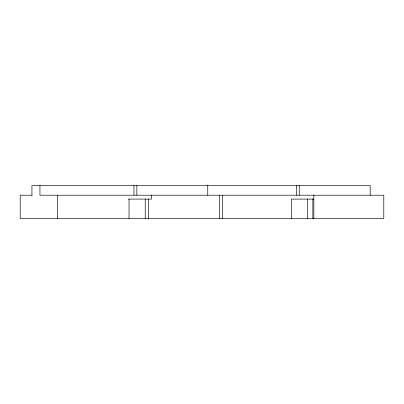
<?xml version="1.0" encoding="UTF-8"?>
<svg xmlns="http://www.w3.org/2000/svg" width="404" height="404" viewBox="0 0 404 404"><rect width="100%" height="100%" fill="white"/><g stroke="black" fill="none" stroke-linecap="round" stroke-linejoin="round"><path stroke-width="0.61" d="M32.189 195.208L20.2 195.208L20.2 218.488L383.8 218.488L383.8 195.208L39.951 195.208L39.951 185.512M128.366 199.091L151.485 199.091L151.485 195.208M313.863 199.091L291.365 199.091L291.395 218.488M370.18 195.208L370.18 185.512L31.936 185.512L31.936 195.208M313.863 195.208L313.863 218.488M312.848 198.985L312.848 218.488M307.59 199.091L307.59 218.488M299.233 185.512L299.233 195.208M296.334 185.512L296.334 195.208M222.387 195.208L222.387 218.488M219.483 195.208L219.483 218.488M207.757 185.512L207.757 195.208M148.581 199.091L148.581 218.488M145.218 199.091L145.218 218.488M136.855 185.512L136.855 195.208M133.961 185.512L133.961 195.208M129.022 199.091L129.022 218.488M57.474 195.208L57.474 218.488"/></g></svg>
